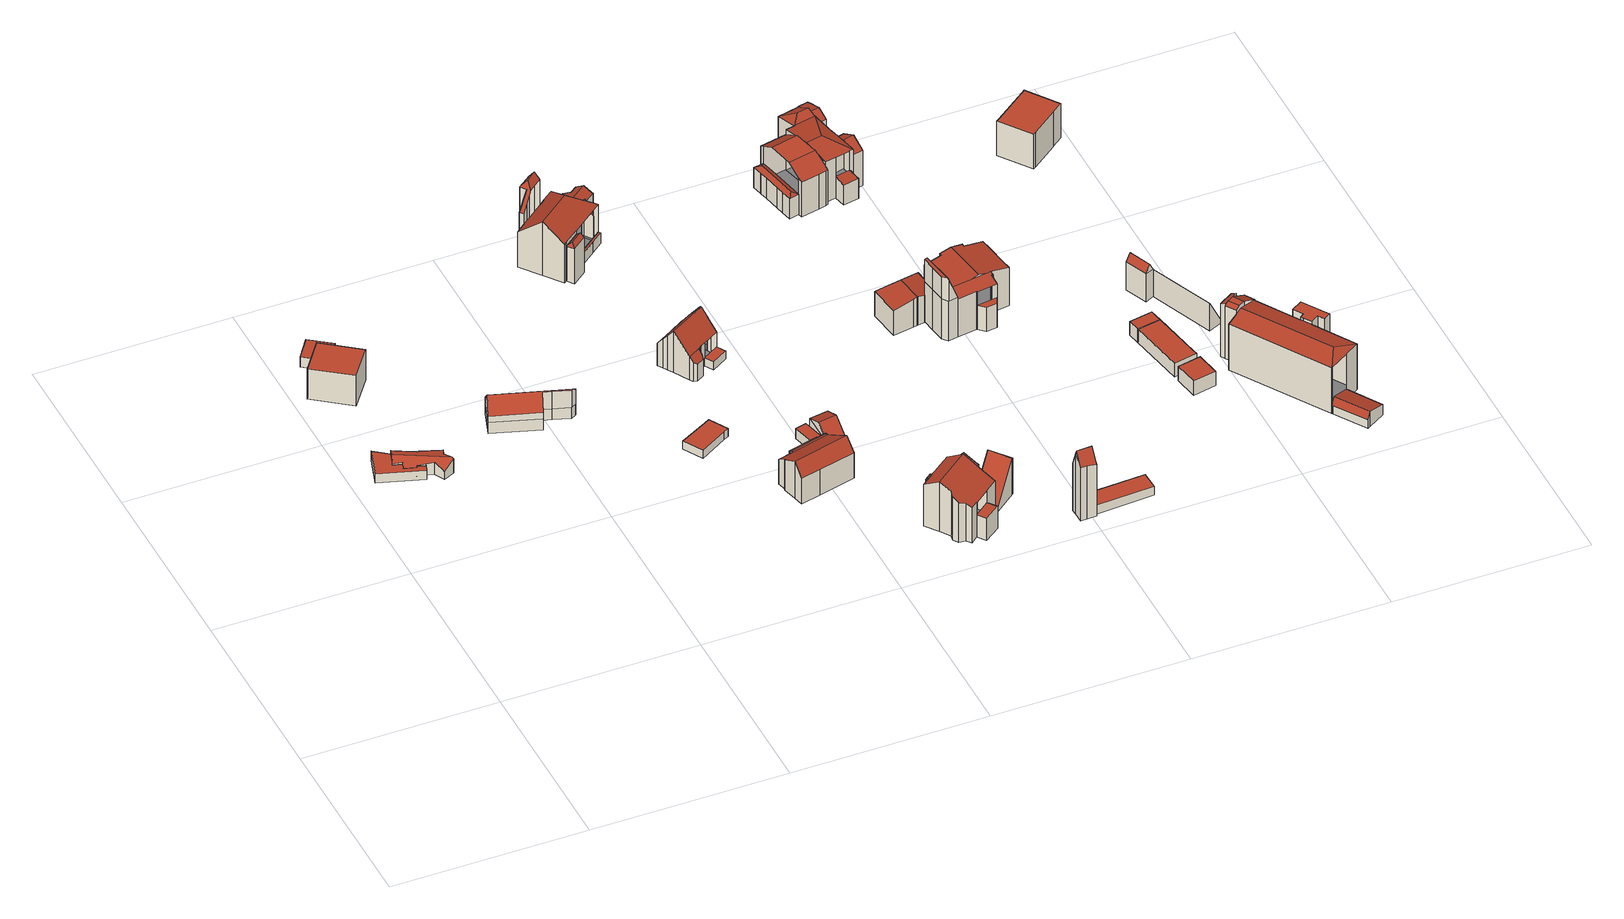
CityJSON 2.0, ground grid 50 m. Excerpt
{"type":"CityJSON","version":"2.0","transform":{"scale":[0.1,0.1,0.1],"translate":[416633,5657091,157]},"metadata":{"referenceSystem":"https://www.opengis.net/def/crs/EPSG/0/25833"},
"CityObjects":{
"building1":{"type":"Building","attributes":{"Dachtyp_tdc":"tdcPolyFlatRoof","Gemeindeschluessel":14612000,"Dachneigung":0,"QualitaetDacherkennung":52,"Geometrietyp2DReferenz":"3000","measuredHeight":2.7,"function":"31001_9998","roofType":"1000"},"geometry":[{"type":"Solid","lod":"2","boundaries":[[[[0,1,2,3]],[[1,4,5,2]],[[4,6,7,5]],[[6,8,9,7]],[[8,10,11,9]],[[10,12,13,11]],[[12,14,15,13]],[[14,16,17,15]],[[16,18,19,17]],[[18,20,21,19]],[[20,22,23,21]],[[22,24,25,23]],[[24,26,27,25]],[[26,28,29,27]],[[28,30,31,29]],[[30,0,3,31]],[[30,28,26,24,22,20,18,16,14,12,10,8,6,4,1,0]],[[3,2,5,7,9,11,13,15,17,19,21,23,25,27,29,31]]]],"semantics":{"surfaces":[{"type":"WallSurface"},{"type":"RoofSurface"},{"type":"GroundSurface"}],"values":[[0,0,0,0,0,0,0,0,0,0,0,0,0,0,0,0,1,2]]}}]},
"building2":{"type":"Building","attributes":{"Dachtyp_tdc":"tdcFreeFormRoof","Gemeindeschluessel":14612000,"Dachneigung":33.92,"QualitaetDacherkennung":7,"Geometrietyp2DReferenz":"3000","measuredHeight":4.31,"function":"31001_9998","roofType":"5000"},"geometry":[{"type":"Solid","lod":"2","boundaries":[[[[32,33,34,35]],[[33,36,37,34]],[[36,38,39,37]],[[38,40,41,39]],[[40,42,43,41]],[[42,44,45,43]],[[44,46,47,45]],[[46,48,49,47]],[[48,50,51,49]],[[50,52,53,51]],[[52,22,54,53]],[[22,55,56,54]],[[55,57,58,56]],[[57,59,60,58]],[[59,61,62,60]],[[61,32,35,62]],[[36,33,32,61,63,64,40,38]],[[22,52,50,48,46,44,42,64,63,59,57,55]],[[61,59,63]],[[42,40,64]],[[35,34,37,39,41,43,45,47,49,51,53,54,56,58,60,62]]]],"semantics":{"surfaces":[{"type":"WallSurface"},{"type":"RoofSurface"},{"type":"GroundSurface"}],"values":[[0,0,0,0,0,0,0,0,0,0,0,0,0,0,0,0,1,1,0,0,2]]}}]},
"building3":{"type":"Building","attributes":{"Dachtyp_tdc":"tdcPolyFlatRoof","Gemeindeschluessel":14612000,"Dachneigung":0,"QualitaetDacherkennung":39,"Geometrietyp2DReferenz":"3000","measuredHeight":9.02,"function":"31001_9998","roofType":"1000"},"geometry":[{"type":"Solid","lod":"2","boundaries":[[[[65,66,67,68]],[[66,69,70,67]],[[69,71,72,70]],[[71,65,68,72]],[[71,69,66,65]],[[68,67,70,72]]]],"semantics":{"surfaces":[{"type":"WallSurface"},{"type":"RoofSurface"},{"type":"GroundSurface"}],"values":[[0,0,0,0,1,2]]}}]},
"building4":{"type":"Building","attributes":{"Dachtyp_tdc":"tdcPolyFlatRoof","Gemeindeschluessel":14612000,"Dachneigung":0,"QualitaetDacherkennung":76,"Geometrietyp2DReferenz":"3000","measuredHeight":2.98,"function":"31001_9998","roofType":"1000"},"geometry":[{"type":"Solid","lod":"2","boundaries":[[[[73,74,75,76]],[[74,77,78,75]],[[77,79,80,78]],[[79,73,76,80]],[[79,77,74,73]],[[76,75,78,80]]]],"semantics":{"surfaces":[{"type":"WallSurface"},{"type":"RoofSurface"},{"type":"GroundSurface"}],"values":[[0,0,0,0,1,2]]}}]},
"building5":{"type":"Building","attributes":{"Dachtyp_tdc":"tdcFreeFormRoof","Gemeindeschluessel":14612000,"Dachneigung":44.85,"QualitaetDacherkennung":37,"Geometrietyp2DReferenz":"3000","measuredHeight":8.49,"function":"31001_9998","roofType":"5000"},"geometry":[{"type":"Solid","lod":"2","boundaries":[[[[81,82,83,84]],[[82,85,86,83]],[[85,87,88,86]],[[87,89,90,88]],[[89,91,92,90]],[[91,93,94,92]],[[93,95,96,94]],[[95,97,98,96]],[[97,99,100,98]],[[99,101,102,100]],[[101,81,84,102]],[[103,104,91,89,105,106,107,108]],[[109,103,108,110,111,112,113]],[[95,109,113,97]],[[97,113,112,99]],[[99,112,111,101]],[[101,111,110,81]],[[81,110,108,107,82]],[[93,104,103,109,95]],[[82,107,106,85]],[[85,106,105,87]],[[87,105,89]],[[91,104,93]],[[84,83,86,88,90,92,94,96,98,100,102]]]],"semantics":{"surfaces":[{"type":"WallSurface"},{"type":"RoofSurface"},{"type":"GroundSurface"}],"values":[[0,0,0,0,0,0,0,0,0,0,0,1,1,0,0,0,0,0,0,0,0,0,0,2]]}}]},
"building6":{"type":"Building","attributes":{"Dachtyp_tdc":"tdcPolyFlatRoof","Gemeindeschluessel":14612000,"Dachneigung":0,"QualitaetDacherkennung":55,"Geometrietyp2DReferenz":"3000","measuredHeight":2.27,"function":"31001_9998","roofType":"1000"},"geometry":[{"type":"Solid","lod":"2","boundaries":[[[[114,115,116,117]],[[115,118,119,116]],[[118,120,121,119]],[[120,122,123,121]],[[122,124,125,123]],[[124,114,117,125]],[[124,122,120,118,115,114]],[[117,116,119,121,123,125]]]],"semantics":{"surfaces":[{"type":"WallSurface"},{"type":"RoofSurface"},{"type":"GroundSurface"}],"values":[[0,0,0,0,0,0,1,2]]}}]},
"building7":{"type":"Building","attributes":{"Dachtyp_tdc":"tdcFreeFormRoof","Gemeindeschluessel":14612000,"Dachneigung":41.84,"QualitaetDacherkennung":17,"Geometrietyp2DReferenz":"3000","measuredHeight":11.17,"function":"31001_9998","roofType":"5000"},"geometry":[{"type":"Solid","lod":"2","boundaries":[[[[126,127,128,129]],[[127,130,131,128]],[[130,132,133,131]],[[132,134,135,133]],[[134,126,129,135]],[[136,137,134,132]],[[136,130,127]],[[130,136,132]],[[137,136,127,126]],[[137,126,134]],[[129,128,131,133,135]]]],"semantics":{"surfaces":[{"type":"WallSurface"},{"type":"RoofSurface"},{"type":"GroundSurface"}],"values":[[0,0,0,0,0,1,0,0,1,1,2]]}}]},
"building8":{"type":"Building","attributes":{"Gemeindeschluessel":14612000,"Geometrietyp2DReferenz":"3000","function":"31001_9998","roofType":"9999"},"children":["building8-1","building8-2","building8-3","building8-4"]},
"building8-1":{"type":"BuildingPart","attributes":{"Dachtyp_tdc":"tdcHipAndGableRoof","Dachneigung":40.67,"QualitaetDacherkennung":40,"Geometrietyp2DReferenz":"3000","measuredHeight":15.93,"roofType":"5000"},"parents":["building8"],"geometry":[{"type":"MultiSurface","lod":"2","boundaries":[[[138,139,140,141]],[[139,142,143,140]],[[142,144,145,143]],[[146,147,148,149]],[[147,150,148]],[[151,152,153,154,155,156]],[[157,158,159,160,161]],[[158,138,141,159]],[[152,151,162,163]],[[162,147,146,164,144,142,139,163]],[[139,138,158,157,152,163]],[[141,140,143,145,165,149,148,166,167,155,154,160,159]]],"semantics":{"surfaces":[{"type":"WallSurface"},{"type":"RoofSurface"},{"type":"GroundSurface"}],"values":[0,0,0,0,0,0,0,0,1,1,1,2]}}]},
"building8-2":{"type":"BuildingPart","attributes":{"Dachtyp_tdc":"tdcPolyFlatRoof","Dachneigung":0,"QualitaetDacherkennung":0,"Geometrietyp2DReferenz":"3000","measuredHeight":3.1,"roofType":"9999"},"parents":["building8"],"geometry":[{"type":"MultiSurface","lod":"2","boundaries":[[[153,161,168,169,170]],[[170,169,171,172]],[[169,168,173,171]],[[168,161,160,173]],[[153,170,172,154]],[[172,171,173,160,154]],[[154,160,161,153]]],"semantics":{"surfaces":[{"type":"RoofSurface"},{"type":"WallSurface"},{"type":"GroundSurface"},{"type":"ClosureSurface","isClosure":"1","QuelleClosure":"LoD1Solid"}],"values":[0,1,1,1,1,2,3]}}]},
"building8-3":{"type":"BuildingPart","attributes":{"Dachtyp_tdc":"tdcFreeFormRoof","Dachneigung":31.45,"QualitaetDacherkennung":25,"Geometrietyp2DReferenz":"3000","measuredHeight":10.64,"roofType":"5000"},"parents":["building8"],"geometry":[{"type":"MultiSurface","lod":"2","boundaries":[[[174,175,176,177]],[[175,178,179,176]],[[178,180,181,179]],[[180,182,183,181]],[[182,156,155,183]],[[184,185,186,187]],[[185,188,189,186]],[[188,190,191,189]],[[190,192,193,191]],[[192,194,195,193]],[[194,196,197,195]],[[196,198,199,197]],[[198,200,201,199]],[[200,174,177,201]],[[196,194,192,190,188,185,184,202,150,202,203]],[[203,156,182,180,178,175,174,200,198,196]],[[177,176,179,181,183,155,167,166,148,166,187,186,189,191,193,195,197,199,201]]],"semantics":{"surfaces":[{"type":"WallSurface"},{"type":"RoofSurface"},{"type":"GroundSurface"}],"values":[0,0,0,0,0,0,0,0,0,0,0,0,0,0,1,1,2]}}]},
"building8-4":{"type":"BuildingPart","attributes":{"Dachtyp_tdc":"tdcFreeFormRoof","Dachneigung":51.5,"QualitaetDacherkennung":8,"Geometrietyp2DReferenz":"3000","measuredHeight":19.73,"roofType":"5000"},"parents":["building8"],"geometry":[{"type":"MultiSurface","lod":"2","boundaries":[[[204,205,206,145,144]],[[205,207,208,206]],[[209,210,211,212]],[[211,213,214,212]],[[214,207,205,204,209,212]],[[208,215,216,217,149,165,145,206]],[[207,214,215,208]],[[214,213,216,215]],[[213,211,217,216]],[[211,210,146,149,217]]],"semantics":{"surfaces":[{"type":"WallSurface"},{"type":"RoofSurface"},{"type":"GroundSurface"}],"values":[0,0,1,1,1,2,0,0,0,0]}}]},
"building9":{"type":"Building","attributes":{"Gemeindeschluessel":14612000,"Geometrietyp2DReferenz":"3000","function":"31001_9998","roofType":"9999"},"children":["building9-1","building9-2"]},
"building9-1":{"type":"BuildingPart","attributes":{"Dachtyp_tdc":"tdcFreeFormRoof","Dachneigung":18.08,"QualitaetDacherkennung":13,"Geometrietyp2DReferenz":"3000","measuredHeight":7.36,"roofType":"5000"},"parents":["building9"],"geometry":[{"type":"MultiSurface","lod":"2","boundaries":[[[218,219,220,221]],[[219,222,223,220]],[[224,225,226,227]],[[225,228,229,226]],[[228,230,231,229]],[[230,218,221,231]],[[225,224,232]],[[224,222,233,232]],[[222,219,233]],[[219,218,230,228,225,232,233]],[[221,220,223,227,226,229,231]]],"semantics":{"surfaces":[{"type":"WallSurface"},{"type":"RoofSurface"},{"type":"GroundSurface"}],"values":[0,0,0,0,0,0,1,1,1,1,2]}}]},
"building9-2":{"type":"BuildingPart","attributes":{"Dachtyp_tdc":"tdcGableRoof","Dachneigung":29.77,"QualitaetDacherkennung":43,"Geometrietyp2DReferenz":"3000","measuredHeight":10.97,"roofType":"3100"},"parents":["building9"],"geometry":[{"type":"MultiSurface","lod":"2","boundaries":[[[234,224,227,235]],[[236,237,223,222]],[[236,238,239,237]],[[238,240,241,239]],[[240,242,243,241]],[[242,244,245,243]],[[244,246,247,245]],[[246,248,249,247]],[[248,250,251,249]],[[250,234,235,251]],[[246,244,242,240,238]],[[238,236,222,224,234,250,248,246]],[[235,227,223,237,239,241,243,245,247,249,251]]],"semantics":{"surfaces":[{"type":"WallSurface"},{"type":"RoofSurface"},{"type":"GroundSurface"}],"values":[0,0,0,0,0,0,0,0,0,0,1,1,2]}}]},
"building10":{"type":"Building","attributes":{"Gemeindeschluessel":14612000,"Geometrietyp2DReferenz":"3000","function":"31001_9998","roofType":"9999"},"children":["building10-1","building10-2","building10-3","building10-4"]},
"building10-1":{"type":"BuildingPart","attributes":{"Dachtyp_tdc":"tdcGableRoof","Dachneigung":52.53,"QualitaetDacherkennung":58,"Geometrietyp2DReferenz":"3000","measuredHeight":10.48,"roofType":"3100"},"parents":["building10"],"geometry":[{"type":"MultiSurface","lod":"2","boundaries":[[[252,253,254,255]],[[253,256,257,254]],[[256,258,259,257]],[[258,260,261,259]],[[256,253,252,262,263]],[[263,264,265,260,258,256]],[[266,255,254,257,259,261,267]]],"semantics":{"surfaces":[{"type":"WallSurface"},{"type":"RoofSurface"},{"type":"GroundSurface"}],"values":[0,0,0,0,1,1,2]}}]},
"building10-2":{"type":"BuildingPart","attributes":{"Dachtyp_tdc":"tdcPolyFlatRoof","Dachneigung":48.42,"QualitaetDacherkennung":47,"Geometrietyp2DReferenz":"3000","measuredHeight":6.77,"roofType":"2100"},"parents":["building10"],"geometry":[{"type":"MultiSurface","lod":"2","boundaries":[[[268,269,270,271]],[[272,273,274,275]],[[273,276,277,274]],[[276,278,279,277]],[[278,268,271,279]],[[278,276,273,272,280,269,268]],[[271,270,275,281,275,274,277,279]]],"semantics":{"surfaces":[{"type":"WallSurface"},{"type":"RoofSurface"},{"type":"GroundSurface"}],"values":[0,0,0,0,0,1,2]}}]},
"building10-3":{"type":"BuildingPart","attributes":{"Dachtyp_tdc":"tdcPolyFlatRoof","Dachneigung":0,"QualitaetDacherkennung":47,"Geometrietyp2DReferenz":"3000","measuredHeight":2.46,"roofType":"1000"},"parents":["building10"],"geometry":[{"type":"MultiSurface","lod":"2","boundaries":[[[282,283,284,285]],[[283,286,287,284]],[[286,288,289,287]],[[288,286,283,282]],[[284,287,289,285]]],"semantics":{"surfaces":[{"type":"WallSurface"},{"type":"RoofSurface"},{"type":"GroundSurface"}],"values":[0,0,0,1,2]}}]},
"building10-4":{"type":"BuildingPart","attributes":{"Dachtyp_tdc":"tdcGableRoof","Dachneigung":50.92,"QualitaetDacherkennung":59,"Geometrietyp2DReferenz":"3000","measuredHeight":12.21,"roofType":"3100"},"parents":["building10"],"geometry":[{"type":"MultiSurface","lod":"2","boundaries":[[[290,291,292,289,288]],[[291,293,281,292]],[[293,280,281]],[[294,295,296,270,269]],[[295,297,298,296]],[[297,299,300,298]],[[299,301,302,300]],[[301,303,304,302]],[[303,305,306,304]],[[305,307,252,255,306]],[[308,309,310,261,260]],[[309,311,282,285,310]],[[312,264,263,262,307,305,303,301,299,297,295]],[[295,294,293,291,290,311,309,308,312]],[[285,289,292,281,275,270,296,298,300,302,304,306,255,266,267,261,310]]],"semantics":{"surfaces":[{"type":"WallSurface"},{"type":"RoofSurface"},{"type":"GroundSurface"}],"values":[0,0,0,0,0,0,0,0,0,0,0,0,1,1,2]}}]},
"building11":{"type":"Building","attributes":{"Dachtyp_tdc":"tdcPolyFlatRoof","Gemeindeschluessel":14612000,"Dachneigung":0,"QualitaetDacherkennung":0,"Geometrietyp2DReferenz":"3000","BezugspunktDach":"2000","measuredHeight":3,"function":"31001_9998"},"geometry":[{"type":"MultiSurface","lod":"2","boundaries":[[[313,314,315,316,317,318]],[[318,317,319,320]],[[317,316,321,319]],[[316,315,322,321]],[[315,314,323,322]],[[314,313,324,323]],[[313,318,320,324]],[[320,319,321,322,323,324]]],"semantics":{"surfaces":[{"type":"RoofSurface"},{"type":"WallSurface"},{"type":"GroundSurface"}],"values":[0,1,1,1,1,1,1,2]}}]},
"building12":{"type":"Building","attributes":{"Dachtyp_tdc":"tdcGableRoof","Gemeindeschluessel":14612000,"Dachneigung":44.17,"QualitaetDacherkennung":12,"Geometrietyp2DReferenz":"3000","measuredHeight":5.37,"function":"31001_9998","roofType":"3100"},"geometry":[{"type":"Solid","lod":"2","boundaries":[[[[325,326,327,328]],[[326,329,330,327]],[[329,331,332,330]],[[331,325,328,332]],[[329,326,333]],[[325,331,334]],[[326,325,334,333]],[[331,329,333,334]],[[328,327,330,332]]]],"semantics":{"surfaces":[{"type":"WallSurface"},{"type":"RoofSurface"},{"type":"GroundSurface"}],"values":[[0,0,0,0,0,0,1,1,2]]}}]},
"building13":{"type":"Building","attributes":{"Gemeindeschluessel":14612000,"Geometrietyp2DReferenz":"3000","function":"31001_9998","roofType":"9999"},"children":["building13-1","building13-2","building13-3","building13-4"]},
"building13-1":{"type":"BuildingPart","attributes":{"Dachtyp_tdc":"tdcGableRoof","Dachneigung":49.75,"QualitaetDacherkennung":29,"Geometrietyp2DReferenz":"3000","measuredHeight":14.65,"roofType":"3100"},"parents":["building13"],"geometry":[{"type":"MultiSurface","lod":"2","boundaries":[[[335,336,337,338]],[[336,339,340,337]],[[339,341,342,340]],[[341,343,344,342]],[[343,345,346,344]],[[339,336,335,347,348]],[[348,349,350,345,343,341,339]],[[346,351,352,338,337,340,342,344]]],"semantics":{"surfaces":[{"type":"WallSurface"},{"type":"RoofSurface"},{"type":"GroundSurface"}],"values":[0,0,0,0,0,1,1,2]}}]},
"building13-2":{"type":"BuildingPart","attributes":{"Dachtyp_tdc":"tdcFreeFormRoof","Dachneigung":39.12,"QualitaetDacherkennung":12,"Geometrietyp2DReferenz":"3000","measuredHeight":10.32,"roofType":"5000"},"parents":["building13"],"geometry":[{"type":"MultiSurface","lod":"2","boundaries":[[[353,354,355,356]],[[354,357,358,355]],[[357,359,360,358]],[[359,361,338,360]],[[362,363,364,365]],[[363,353,356,364]],[[366,361,359,357,367]],[[357,354,368,367]],[[354,353,369,368]],[[353,363,370,369]],[[363,362,370]],[[362,366,367,368,369,370]],[[356,355,358,360,338,371,365,364]]],"semantics":{"surfaces":[{"type":"WallSurface"},{"type":"RoofSurface"},{"type":"GroundSurface"}],"values":[0,0,0,0,0,0,1,1,1,1,1,1,2]}}]},
"building13-3":{"type":"BuildingPart","attributes":{"Dachtyp_tdc":"tdcPolyFlatRoof","Dachneigung":0,"QualitaetDacherkennung":44,"Geometrietyp2DReferenz":"3000","measuredHeight":6.54,"roofType":"1000"},"parents":["building13"],"geometry":[{"type":"MultiSurface","lod":"2","boundaries":[[[372,373,374,375]],[[373,376,377,374]],[[376,378,379,377]],[[378,376,373,372]],[[375,374,377,379]]],"semantics":{"surfaces":[{"type":"WallSurface"},{"type":"RoofSurface"},{"type":"GroundSurface"}],"values":[0,0,0,1,2]}}]},
"building13-4":{"type":"BuildingPart","attributes":{"Dachtyp_tdc":"tdcGableRoof","Dachneigung":28.88,"QualitaetDacherkennung":39,"Geometrietyp2DReferenz":"3000","measuredHeight":14.8,"roofType":"3100"},"parents":["building13"],"geometry":[{"type":"MultiSurface","lod":"2","boundaries":[[[380,372,375]],[[381,382,379,378]],[[382,383,384,379]],[[383,385,386,384]],[[385,387,388,386]],[[387,389,390,388]],[[389,391,392,390]],[[391,393,394,392]],[[393,395,396,394]],[[395,397,365,396]],[[397,362,365]],[[398,399,400,346,345]],[[399,380,375,400]],[[401,349,402,347,403,397,395,393]],[[393,391,389,387,385,383,382,381,380,399,398,401]],[[375,379,384,386,388,390,392,394,396,365,371,338,352,351,346,400]]],"semantics":{"surfaces":[{"type":"WallSurface"},{"type":"RoofSurface"},{"type":"GroundSurface"}],"values":[0,0,0,0,0,0,0,0,0,0,0,0,0,1,1,2]}}]},
"building14":{"type":"Building","attributes":{"Dachtyp_tdc":"tdcGableRoof","Gemeindeschluessel":14612000,"Dachneigung":55.56,"QualitaetDacherkennung":4,"Geometrietyp2DReferenz":"3000","measuredHeight":10.81,"function":"31001_9998","roofType":"3100"},"geometry":[{"type":"Solid","lod":"2","boundaries":[[[[404,405,406,407]],[[405,408,409,406]],[[408,410,411,409]],[[410,412,413,411]],[[412,414,415,413]],[[414,416,417,415]],[[416,418,419,417]],[[418,420,421,419]],[[420,404,407,421]],[[416,414,412,410]],[[410,408,405,404,420,418,416]],[[407,406,409,411,413,415,417,419,421]]]],"semantics":{"surfaces":[{"type":"WallSurface"},{"type":"RoofSurface"},{"type":"GroundSurface"}],"values":[[0,0,0,0,0,0,0,0,0,1,1,2]]}}]},
"building15":{"type":"Building","attributes":{"Dachtyp_tdc":"tdcFreeFormRoof","Gemeindeschluessel":14612000,"Dachneigung":69.42,"QualitaetDacherkennung":17,"Geometrietyp2DReferenz":"3000","measuredHeight":19.22,"function":"31001_9998","roofType":"5000"},"geometry":[{"type":"Solid","lod":"2","boundaries":[[[[422,423,424,425]],[[423,426,427,424]],[[426,428,429,427]],[[428,430,431,429]],[[430,432,433,431]],[[432,434,435,433]],[[434,422,425,435]],[[436,437,428,426,423]],[[432,430,437,436,422,434]],[[423,422,436]],[[430,428,437]],[[425,424,427,429,431,433,435]]]],"semantics":{"surfaces":[{"type":"WallSurface"},{"type":"RoofSurface"},{"type":"GroundSurface"}],"values":[[0,0,0,0,0,0,0,1,1,0,0,2]]}}]},
"building16":{"type":"Building","attributes":{"Dachtyp_tdc":"tdcPolyFlatRoof","Gemeindeschluessel":14612000,"Dachneigung":0,"QualitaetDacherkennung":60,"Geometrietyp2DReferenz":"3000","measuredHeight":2.68,"function":"31001_9998","roofType":"1000"},"geometry":[{"type":"Solid","lod":"2","boundaries":[[[[438,439,440,441]],[[439,442,443,440]],[[442,444,445,443]],[[444,446,447,445]],[[446,438,441,447]],[[446,444,442,439,438]],[[441,440,443,445,447]]]],"semantics":{"surfaces":[{"type":"WallSurface"},{"type":"RoofSurface"},{"type":"GroundSurface"}],"values":[[0,0,0,0,0,1,2]]}}]},
"building17":{"type":"Building","attributes":{"Dachtyp_tdc":"tdcHipAndGableRoof","Gemeindeschluessel":14612000,"Dachneigung":10.66,"QualitaetDacherkennung":34,"Geometrietyp2DReferenz":"3000","measuredHeight":8.39,"function":"31001_9998","roofType":"5000"},"geometry":[{"type":"Solid","lod":"2","boundaries":[[[[448,449,450,451]],[[449,452,453,450]],[[452,454,455,453]],[[454,456,457,455]],[[456,458,459,457]],[[458,460,461,459]],[[460,462,463,461]],[[462,464,465,463]],[[464,466,467,465]],[[466,468,469,467]],[[468,470,471,469]],[[470,448,451,471]],[[466,464,462,460,472]],[[460,458,456,454,472]],[[454,452,449,448,470,468,466,472]],[[451,450,453,455,457,459,461,463,465,467,469,471]]]],"semantics":{"surfaces":[{"type":"WallSurface"},{"type":"RoofSurface"},{"type":"GroundSurface"}],"values":[[0,0,0,0,0,0,0,0,0,0,0,0,1,1,1,2]]}}]},
"building18":{"type":"Building","attributes":{"Gemeindeschluessel":14612000,"Geometrietyp2DReferenz":"3000","function":"31001_9998","roofType":"9999"},"children":["building18-1","building18-2","building18-3","building18-4"]},
"building18-1":{"type":"BuildingPart","attributes":{"Dachtyp_tdc":"tdcFreeFormRoof","Dachneigung":68.02,"QualitaetDacherkennung":3,"Geometrietyp2DReferenz":"3000","measuredHeight":18.56,"roofType":"5000"},"parents":["building18"],"geometry":[{"type":"MultiSurface","lod":"2","boundaries":[[[473,474,475,476,477]],[[474,478,479,475]],[[478,480,481,479]],[[480,482,483,481]],[[482,484,485,486,483]],[[484,487,488,489,473,490,491]],[[487,492,493,494,488]],[[474,489,488,494,478]],[[478,494,493,480]],[[480,493,492,482]],[[482,492,487,484]],[[473,489,474]],[[486,495,476,475,479,481,483]]],"semantics":{"surfaces":[{"type":"WallSurface"},{"type":"RoofSurface"},{"type":"GroundSurface"}],"values":[0,0,0,0,0,1,1,0,0,0,0,0,2]}}]},
"building18-2":{"type":"BuildingPart","attributes":{"Dachtyp_tdc":"tdcGableRoof","Dachneigung":10.55,"QualitaetDacherkennung":36,"Geometrietyp2DReferenz":"3000","measuredHeight":12.77,"roofType":"3100"},"parents":["building18"],"geometry":[{"type":"MultiSurface","lod":"2","boundaries":[[[496,497,498,499]],[[497,500,501,498]],[[500,502,503,501]],[[502,504,505,503]],[[504,506,507,505]],[[506,508,509,507]],[[508,510,511,509]],[[510,512,513,511]],[[512,514,515,513]],[[514,516,517,515]],[[516,518,519,517]],[[518,520,521,519]],[[520,522,523,521]],[[522,524,525,523]],[[485,496,499,486]],[[526,527,524,522,520,518,516,514,512,510,508,506,504]],[[504,502,500,497,496,485,528,529,526]],[[499,498,501,503,505,507,509,511,513,515,517,519,521,523,525,530,495,486]]],"semantics":{"surfaces":[{"type":"WallSurface"},{"type":"RoofSurface"},{"type":"GroundSurface"}],"values":[0,0,0,0,0,0,0,0,0,0,0,0,0,0,0,1,1,2]}}]},
"building18-3":{"type":"BuildingPart","attributes":{"Dachtyp_tdc":"tdcPolyFlatRoof","Dachneigung":19.5,"QualitaetDacherkennung":19,"Geometrietyp2DReferenz":"3000","measuredHeight":12.34,"roofType":"2100"},"parents":["building18"],"geometry":[{"type":"MultiSurface","lod":"2","boundaries":[[[531,532,533,534,535]],[[532,477,476,533]],[[536,537,538,525,524]],[[537,539,540,538]],[[539,541,542,543,540]],[[541,539,537,536,527,544,529,545,490,477,532,531]],[[534,533,476,495,530,525,538,540,543]]],"semantics":{"surfaces":[{"type":"WallSurface"},{"type":"RoofSurface"},{"type":"GroundSurface"}],"values":[0,0,0,0,0,1,2]}}]},
"building18-4":{"type":"BuildingPart","attributes":{"Dachtyp_tdc":"tdcPolyFlatRoof","Dachneigung":0,"QualitaetDacherkennung":42,"Geometrietyp2DReferenz":"3000","measuredHeight":7.13,"roofType":"1000"},"parents":["building18"],"geometry":[{"type":"MultiSurface","lod":"2","boundaries":[[[542,546,547,543]],[[546,548,549,547]],[[548,535,534,549]],[[535,548,546,542]],[[543,547,549,534]]],"semantics":{"surfaces":[{"type":"WallSurface"},{"type":"RoofSurface"},{"type":"GroundSurface"}],"values":[0,0,0,1,2]}}]},
"building19":{"type":"Building","attributes":{"Gemeindeschluessel":14612000,"Geometrietyp2DReferenz":"3000","function":"31001_9998","roofType":"9999"},"children":["building19-1","building19-2","building19-3","building19-4","building19-5","building19-6","building19-7"]},
"building19-1":{"type":"BuildingPart","attributes":{"Dachtyp_tdc":"tdcFreeFormRoof","Dachneigung":28.14,"QualitaetDacherkennung":21,"Geometrietyp2DReferenz":"3000","measuredHeight":6.62,"roofType":"5000"},"parents":["building19"],"geometry":[{"type":"MultiSurface","lod":"2","boundaries":[[[550,551,552,553]],[[551,554,555,552]],[[554,556,557,555]],[[556,558,559,557]],[[558,560,561,559]],[[560,562,563,561]],[[562,564,565,563]],[[564,566,567,565]],[[566,568,569,567]],[[566,564,562,560,558,556,554,551,570,571]],[[551,550,570]],[[550,572,573,568,571,570]],[[568,566,571]],[[553,552,555,557,559,561,563,565,567,569,574,575]]],"semantics":{"surfaces":[{"type":"WallSurface"},{"type":"RoofSurface"},{"type":"GroundSurface"}],"values":[0,0,0,0,0,0,0,0,0,1,1,1,1,2]}}]},
"building19-2":{"type":"BuildingPart","attributes":{"Dachtyp_tdc":"tdcHipAndGableRoof","Dachneigung":30.55,"QualitaetDacherkennung":55,"Geometrietyp2DReferenz":"3000","measuredHeight":12.59,"roofType":"5000"},"parents":["building19"],"geometry":[{"type":"MultiSurface","lod":"2","boundaries":[[[576,577,578,579]],[[577,580,581,578]],[[577,576,582]],[[576,583,584,582]],[[580,577,582,584,585]],[[586,579,578,581,587]]],"semantics":{"surfaces":[{"type":"WallSurface"},{"type":"RoofSurface"},{"type":"GroundSurface"}],"values":[0,0,1,1,1,2]}}]},
"building19-3":{"type":"BuildingPart","attributes":{"Dachtyp_tdc":"tdcHipAndGableRoof","Dachneigung":9.99,"QualitaetDacherkennung":46,"Geometrietyp2DReferenz":"3000","measuredHeight":13.28,"roofType":"5000"},"parents":["building19"],"geometry":[{"type":"MultiSurface","lod":"2","boundaries":[[[588,589,590]],[[588,591,592,589]],[[593,594,576,579,595,596]],[[597,598,599,600,601]],[[598,602,603,599]],[[602,604,605,606,603]],[[607,608,609,610,611]],[[608,612,613,614,609]],[[607,615,616,604,602,598,597,617,618]],[[617,594,593,619,620,621,622,618]],[[622,623,624,625,591,588,612,608,607,618]],[[589,592,626,627,628,595,579,586,600,599,603,606,610,609,614]]],"semantics":{"surfaces":[{"type":"WallSurface"},{"type":"RoofSurface"},{"type":"GroundSurface"}],"values":[0,0,0,0,0,0,0,0,1,1,1,2]}}]},
"building19-4":{"type":"BuildingPart","attributes":{"Dachtyp_tdc":"tdcGableRoof","Dachneigung":16.95,"QualitaetDacherkennung":40,"Geometrietyp2DReferenz":"3000","measuredHeight":12.03,"roofType":"3100"},"parents":["building19"],"geometry":[{"type":"MultiSurface","lod":"2","boundaries":[[[629,630,631,581,580]],[[630,632,633,631]],[[632,634,635,633]],[[634,636,637,635]],[[636,638,639,637]],[[638,640,641,639]],[[640,601,600,641]],[[636,634,632,630,629,585,642]],[[642,643,644,601,640,638,636]],[[600,586,587,581,631,633,635,637,639,641]]],"semantics":{"surfaces":[{"type":"WallSurface"},{"type":"RoofSurface"},{"type":"GroundSurface"}],"values":[0,0,0,0,0,0,0,1,1,2]}}]},
"building19-5":{"type":"BuildingPart","attributes":{"Dachtyp_tdc":"tdcPolyFlatRoof","Dachneigung":6.09,"QualitaetDacherkennung":47,"Geometrietyp2DReferenz":"3000","measuredHeight":6.29,"roofType":"2100"},"parents":["building19"],"geometry":[{"type":"MultiSurface","lod":"2","boundaries":[[[613,645,646,614]],[[645,647,648,646]],[[647,649,650,648]],[[649,590,589,650]],[[649,647,645,613,590]],[[589,614,646,648,650]]],"semantics":{"surfaces":[{"type":"WallSurface"},{"type":"RoofSurface"},{"type":"GroundSurface"}],"values":[0,0,0,0,1,2]}}]},
"building19-6":{"type":"BuildingPart","attributes":{"Dachtyp_tdc":"tdcGableRoof","Dachneigung":28.09,"QualitaetDacherkennung":51,"Geometrietyp2DReferenz":"3000","measuredHeight":12.42,"roofType":"3100"},"parents":["building19"],"geometry":[{"type":"MultiSurface","lod":"2","boundaries":[[[605,651,652,606]],[[651,653,654,652]],[[653,611,610,654]],[[653,651,655]],[[651,605,616,656,655]],[[611,653,655,656,615]],[[606,652,654,610]]],"semantics":{"surfaces":[{"type":"WallSurface"},{"type":"RoofSurface"},{"type":"GroundSurface"}],"values":[0,0,0,0,1,1,2]}}]},
"building19-7":{"type":"BuildingPart","attributes":{"Dachtyp_tdc":"tdcCutGableRoof","Dachneigung":0.069,"QualitaetDacherkennung":48,"Geometrietyp2DReferenz":"3000","measuredHeight":12.92,"roofType":"9999"},"parents":["building19"],"geometry":[{"type":"MultiSurface","lod":"2","boundaries":[[[657,569,568]],[[657,658,659,569]],[[658,660,661,659]],[[660,596,595,661]],[[662,663,664,592]],[[663,665,666,664]],[[665,667,668,666]],[[667,669,670,668]],[[669,671,553,670]],[[671,550,553]],[[672,619,596,660,658,657,673]],[[674,671,669,667,665,663,662,625,675]],[[673,674,675,623,676,621,672]],[[569,659,661,595,628,627,626,592,664,666,668,670,553,575,574]]],"semantics":{"surfaces":[{"type":"WallSurface"},{"type":"RoofSurface"},{"type":"GroundSurface"}],"values":[0,0,0,0,0,0,0,0,0,0,1,1,1,2]}}]},
"building20":{"type":"Building","attributes":{"Dachtyp_tdc":"tdcPolyFlatRoof","Gemeindeschluessel":14612000,"Dachneigung":0,"QualitaetDacherkennung":80,"Geometrietyp2DReferenz":"3000","measuredHeight":4.17,"function":"31001_9998","roofType":"1000"},"geometry":[{"type":"Solid","lod":"2","boundaries":[[[[677,678,679,680]],[[678,681,682,679]],[[681,683,684,682]],[[683,677,680,684]],[[683,681,678,677]],[[680,679,682,684]]]],"semantics":{"surfaces":[{"type":"WallSurface"},{"type":"RoofSurface"},{"type":"GroundSurface"}],"values":[[0,0,0,0,1,2]]}}]},
"building21":{"type":"Building","attributes":{"Dachtyp_tdc":"tdcPolyFlatRoof","Gemeindeschluessel":14612000,"Dachneigung":0,"QualitaetDacherkennung":79,"Geometrietyp2DReferenz":"3000","measuredHeight":4.01,"function":"31001_2463","roofType":"1000"},"geometry":[{"type":"Solid","lod":"2","boundaries":[[[[685,686,687,688]],[[686,689,690,687]],[[689,691,692,690]],[[691,693,694,692]],[[693,685,688,694]],[[693,691,689,686,685]],[[688,687,690,692,694]]]],"semantics":{"surfaces":[{"type":"WallSurface"},{"type":"RoofSurface"},{"type":"GroundSurface"}],"values":[[0,0,0,0,0,1,2]]}}]},
"building22":{"type":"Building","attributes":{"Dachtyp_tdc":"tdcPolyFlatRoof","Gemeindeschluessel":14612000,"Dachneigung":0,"QualitaetDacherkennung":62,"Geometrietyp2DReferenz":"3000","measuredHeight":4.09,"function":"31001_2463","roofType":"1000"},"geometry":[{"type":"Solid","lod":"2","boundaries":[[[[686,685,688,687]],[[685,695,696,688]],[[695,697,698,696]],[[697,686,687,698]],[[697,695,685,686]],[[687,688,696,698]]]],"semantics":{"surfaces":[{"type":"WallSurface"},{"type":"RoofSurface"},{"type":"GroundSurface"}],"values":[[0,0,0,0,1,2]]}}]},
"building23":{"type":"Building","attributes":{"Dachtyp_tdc":"tdcFreeFormRoof","Gemeindeschluessel":14612000,"Dachneigung":62.89,"QualitaetDacherkennung":5,"Geometrietyp2DReferenz":"3000","measuredHeight":10.26,"function":"31001_9998","roofType":"5000"},"geometry":[{"type":"Solid","lod":"2","boundaries":[[[[699,700,701,702]],[[700,703,704,701]],[[703,705,706,704]],[[705,707,708,706]],[[707,709,710,708]],[[709,699,702,710]],[[699,709,707,711,712,700]],[[703,712,711,705]],[[703,700,712]],[[707,705,711]],[[702,701,704,706,708,710]]]],"semantics":{"surfaces":[{"type":"WallSurface"},{"type":"RoofSurface"},{"type":"GroundSurface"}],"values":[[0,0,0,0,0,0,1,1,0,0,2]]}}]},
"building24":{"type":"Building","attributes":{"Gemeindeschluessel":14612000,"Geometrietyp2DReferenz":"3000","function":"31001_9998","roofType":"9999"},"children":["building24-1","building24-2","building24-3","building24-4","building24-5"]},
"building24-1":{"type":"BuildingPart","attributes":{"Dachtyp_tdc":"tdcGableRoof","Dachneigung":15.3,"QualitaetDacherkennung":22,"Geometrietyp2DReferenz":"3000","measuredHeight":4.51,"roofType":"3100"},"parents":["building24"],"geometry":[{"type":"MultiSurface","lod":"2","boundaries":[[[713,714,715,716]],[[714,717,718,715]],[[717,719,720,718]],[[719,721,722,720]],[[721,723,724,722]],[[717,714,713,725]],[[725,726,723,721,719,717]],[[724,727,728,716,715,718,720,722]]],"semantics":{"surfaces":[{"type":"WallSurface"},{"type":"RoofSurface"},{"type":"GroundSurface"}],"values":[0,0,0,0,0,1,1,2]}}]},
"building24-2":{"type":"BuildingPart","attributes":{"Dachtyp_tdc":"tdcCutGableRoof","Dachneigung":31.43,"QualitaetDacherkennung":37,"Geometrietyp2DReferenz":"3000","measuredHeight":16.28,"roofType":"9999"},"parents":["building24"],"geometry":[{"type":"MultiSurface","lod":"2","boundaries":[[[729,730,731,732]],[[730,733,734,731]],[[733,735,736,737,734]],[[738,739,740,741,742]],[[733,730,729,743,744,745,735]],[[738,746,747,739]],[[748,747,746,745,744]],[[749,750,751,732,731,734,737,752,753,754,741,740]]],"semantics":{"surfaces":[{"type":"WallSurface"},{"type":"RoofSurface"},{"type":"GroundSurface"}],"values":[0,0,0,0,1,1,1,2]}}]},
"building24-3":{"type":"BuildingPart","attributes":{"Dachtyp_tdc":"tdcHipAndGableRoof","Dachneigung":14.99,"QualitaetDacherkennung":82,"Geometrietyp2DReferenz":"3000","measuredHeight":14.98,"roofType":"5000"},"parents":["building24"],"geometry":[{"type":"MultiSurface","lod":"2","boundaries":[[[736,755,756,737]],[[757,758,759,760]],[[758,761,713,716,759]],[[762,763,724,727,726]],[[763,764,765,724]],[[764,742,741,765]],[[762,761,758,766]],[[758,757,755,736,767,768,766]],[[768,769,742,764,763,762,766]],[[741,754,753,752,737,756,760,759,716,728,727,724,765]]],"semantics":{"surfaces":[{"type":"WallSurface"},{"type":"RoofSurface"},{"type":"GroundSurface"}],"values":[0,0,0,0,0,0,1,1,1,2]}}]},
"building24-4":{"type":"BuildingPart","attributes":{"Dachtyp_tdc":"tdcPolyFlatRoof","Dachneigung":21.62,"QualitaetDacherkennung":27,"Geometrietyp2DReferenz":"3000","measuredHeight":16.22,"roofType":"2100"},"parents":["building24"],"geometry":[{"type":"MultiSurface","lod":"2","boundaries":[[[770,771,729,732,772]],[[773,774,775,740,739]],[[774,770,772,775]],[[774,773,747,748,744,743,771,770]],[[772,732,751,750,749,740,775]]],"semantics":{"surfaces":[{"type":"WallSurface"},{"type":"RoofSurface"},{"type":"GroundSurface"}],"values":[0,0,0,1,2]}}]},
"building24-5":{"type":"BuildingPart","attributes":{"Dachtyp_tdc":"tdcPolyFlatRoof","Dachneigung":0,"QualitaetDacherkennung":45,"Geometrietyp2DReferenz":"3000","measuredHeight":14.55,"roofType":"1000"},"parents":["building24"],"geometry":[{"type":"MultiSurface","lod":"2","boundaries":[[[776,777,778,779,780,781,782,783]],[[784,785,786,760,756,787,788,789]],[[783,782,785,784]],[[782,781,786,785]],[[781,780,757,760,786]],[[779,778,787,756,755]],[[778,777,788,787]],[[777,776,789,788]],[[776,783,784,789]]],"semantics":{"surfaces":[{"type":"RoofSurface"},{"type":"GroundSurface"},{"type":"WallSurface"}],"values":[0,1,2,2,2,2,2,2,2]}}]},
"building25":{"type":"Building","attributes":{"Dachtyp_tdc":"tdcPolyFlatRoof","Gemeindeschluessel":14612000,"Dachneigung":0,"QualitaetDacherkennung":47,"Geometrietyp2DReferenz":"3000","measuredHeight":10.26,"function":"31001_9998","roofType":"1000"},"geometry":[{"type":"Solid","lod":"2","boundaries":[[[[790,791,792,793]],[[791,794,795,792]],[[794,796,797,795]],[[796,798,799,797]],[[798,800,801,799]],[[800,802,803,801]],[[802,804,805,803]],[[804,806,807,805]],[[806,808,809,807]],[[808,790,793,809]],[[808,806,804,802,800,798,796,794,791,790]],[[793,792,795,797,799,801,803,805,807,809]]]],"semantics":{"surfaces":[{"type":"WallSurface"},{"type":"RoofSurface"},{"type":"GroundSurface"}],"values":[[0,0,0,0,0,0,0,0,0,0,1,2]]}}]}
},
"vertices":[
[38,788,65],[63,866,65],[63,866,38],[38,788,38],[87,848,65],[87,848,38],[100,839,65],[100,839,38],[157,810,65],[157,810,38],[156,807,65],[156,807,38],[120,826,65],[120,826,38],[99,837,65],[99,837,38],[87,802,65],[87,802,38],[110,794,65],[110,794,38],[105,780,65],[105,780,38],[135,771,65],[135,771,38],[137,775,65],[137,775,38],[145,772,65],[145,772,38],[157,768,65],[157,768,38],[151,752,65],[151,752,38],
[120,826,77],[156,807,77],[156,807,37],[120,826,37],[157,810,76],[157,810,37],[210,793,74],[210,793,37],[204,777,77],[204,777,37],[217,750,78],[217,750,37],[189,736,60],[189,736,37],[175,762,72],[175,762,37],[157,768,70],[157,768,37],[145,772,68],[145,772,37],[137,775,67],[137,775,37],[135,771,37],[105,780,61],[105,780,37],[110,794,70],[110,794,37],[87,802,67],[87,802,37],[99,837,77],[99,837,37],[93,819,80],[215,755,80],
[9,1102,148],[66,1179,148],[66,1179,58],[9,1102,58],[158,1111,148],[158,1111,58],[101,1035,148],[101,1035,58],
[42,1218,84],[80,1270,84],[80,1270,54],[42,1218,54],[135,1230,84],[135,1230,54],[97,1178,84],[97,1178,54],
[343,838,76],[366,906,76],[366,906,44],[343,838,44],[486,866,76],[486,866,44],[507,859,76],[507,859,44],[513,876,76],[513,876,44],[565,859,76],[565,859,44],[551,817,76],[551,817,44],[538,810,76],[538,810,44],[496,824,76],[496,824,44],[474,831,76],[474,831,44],[463,799,76],[463,799,44],[541,811,129],[551,817,121],[507,859,94],[486,866,94],[366,906,93],[355,872,129],[538,810,127],[343,838,95],[463,799,95],[474,831,127],[496,824,127],
[764,580,47],[735,630,47],[735,630,24],[764,580,24],[808,669,47],[808,669,24],[821,676,47],[821,676,24],[848,629,47],[848,629,24],[835,622,47],[835,622,24],
[681,1160,240],[718,1189,240],[718,1189,137],[681,1160,137],[722,1184,240],[722,1184,137],[731,1172,240],[731,1172,137],[694,1143,240],[694,1143,137],[725,1181,249],[696,1158,249],
[674,1154,251],[639,1199,297],[639,1199,138],[674,1154,138],[599,1250,242],[599,1250,138],[622,1268,242],[622,1268,138],[684,1316,242],[700,1329,242],[700,1329,138],[684,1316,138],[700,1329,210],[796,1265,250],[803,1255,251],[803,1255,169],[803,1255,138],[796,1265,138],[796,1265,211],[718,1189,251],[681,1160,251],[681,1160,138],[718,1189,138],[718,1189,169],[728,1351,242],[724,1265,297],[649,1289,242],[649,1289,138],[728,1351,138],[763,1307,138],
[722,1184,169],[778,1228,169],[807,1250,169],[778,1228,138],[807,1250,138],[722,1184,138],
[794,1301,229],[791,1305,233],[791,1305,138],[794,1301,138],[779,1296,233],[779,1296,138],[782,1291,229],[782,1291,138],[800,1268,211],[800,1268,138],[733,1355,210],[740,1360,210],[740,1360,138],[733,1355,138],[749,1349,219],[749,1349,138],[760,1358,219],[760,1358,138],[773,1341,232],[773,1341,138],[791,1354,232],[791,1354,138],[803,1338,244],[803,1338,138],[814,1324,233],[814,1324,138],[818,1319,229],[818,1319,138],[728,1351,210],[763,1307,244],
[622,1268,274],[615,1276,274],[615,1276,138],[643,1297,318],[643,1297,138],[649,1289,318],[684,1316,318],[675,1327,335],[651,1308,335],[667,1338,318],[632,1311,318],[632,1311,138],[667,1338,138],[675,1327,138],
[1003,477,84],[1027,483,84],[1027,483,11],[1003,477,11],[1029,476,84],[1029,476,11],[929,451,84],[927,458,84],[927,458,11],[929,451,11],[926,460,83],[926,460,11],[1003,480,83],[1003,480,11],[931,455,85],[1025,478,85],
[891,441,84],[891,441,11],[1037,452,99],[1037,452,11],[1049,414,121],[1049,414,11],[1056,390,86],[1056,390,11],[962,367,86],[962,367,11],[910,354,86],[910,354,11],[904,378,121],[904,378,11],[895,416,99],[895,416,11],[897,417,99],[897,417,11],
[883,952,114],[899,962,114],[899,962,50],[883,952,50],[915,935,154],[915,935,50],[931,908,115],[931,908,50],[916,899,115],[916,899,50],[896,932,145],[899,926,154],[900,925,154],[907,913,136],[899,926,50],[907,913,50],
[842,812,106],[837,820,117],[837,820,50],[842,812,50],[868,839,117],[872,830,107],[872,830,50],[868,839,50],[871,820,98],[871,820,50],[852,809,98],[852,809,50],[873,842,117],[873,842,50],
[930,876,74],[942,854,74],[942,854,50],[930,876,50],[901,829,74],[901,829,50],[888,851,74],[888,851,50],
[888,851,118],[877,844,118],[877,844,50],[873,842,118],[837,820,118],[814,858,172],[814,858,50],[806,872,151],[806,872,50],[799,883,136],[799,883,50],[791,897,115],[791,897,50],[838,925,115],[838,925,50],[872,946,115],[872,946,50],[883,952,115],[916,899,151],[921,890,138],[921,890,50],[929,876,118],[907,913,172],
[1031,484,58],[1012,561,58],[984,554,58],[1003,480,58],[1003,477,58],[1027,483,58],[1003,477,28],[1027,483,28],[1003,480,28],[984,554,28],[1012,561,28],[1031,484,28],
[1079,493,51],[1031,484,50],[1031,484,32],[1079,493,32],[1021,561,70],[1021,561,32],[1069,568,71],[1069,568,32],[1026,521,86],[1074,529,86],
[1225,248,102],[1231,253,102],[1231,253,1],[1225,248,1],[1255,222,148],[1255,222,1],[1273,198,132],[1273,198,1],[1279,191,127],[1279,191,1],[1273,186,127],[1273,186,1],[1248,218,147],[1249,218,148],[1249,217,148],[1251,215,146],[1251,215,1],[1249,218,1],
[1162,210,96],[1162,226,96],[1162,226,1],[1162,210,1],[1179,240,96],[1179,240,1],[1206,234,96],[1206,234,1],[1225,248,80],[1165,202,96],[1166,210,96],[1166,210,1],[1165,202,1],[1207,234,96],[1183,229,104],[1173,221,104],[1172,220,104],[1173,217,101],[1207,234,1],
[1271,125,67],[1287,104,67],[1287,104,1],[1271,125,1],[1247,74,67],[1247,74,1],[1231,95,67],[1231,95,1],
[1271,125,103],[1231,95,103],[1231,95,104],[1213,81,104],[1213,81,1],[1203,93,112],[1203,93,1],[1186,94,118],[1186,94,1],[1177,108,128],[1177,108,1],[1180,123,133],[1180,123,1],[1162,147,149],[1162,147,1],[1136,180,125],[1136,180,1],[1165,202,125],[1273,186,129],[1301,149,103],[1301,149,1],[1251,215,149],[1249,218,147],[1225,248,125],
[1273,186,28],[1279,191,39],[1279,191,16],[1273,186,16],[1273,198,39],[1273,198,16],[1320,234,124],[1320,234,16],[1322,236,121],[1322,236,16],[1361,186,122],[1361,186,16],[1359,184,124],[1359,184,16],[1306,143,27],[1306,143,16],[1301,149,27],[1301,149,16],
[1466,39,169],[1465,66,192],[1465,66,12],[1466,39,12],[1464,81,152],[1464,81,12],[1503,83,152],[1503,83,12],[1505,44,172],[1505,44,12],[1506,40,166],[1506,40,12],[1482,40,169],[1482,40,12],[1465,61,204],[1504,63,204],
[1503,83,41],[1502,92,41],[1502,92,15],[1503,83,15],[1653,100,41],[1653,100,15],[1655,52,41],[1655,52,15],[1505,44,41],[1505,44,15],
[1429,762,154],[1395,757,160],[1395,757,79],[1429,762,79],[1379,755,163],[1379,755,79],[1376,754,163],[1376,754,79],[1366,752,161],[1366,752,79],[1313,744,151],[1313,744,79],[1301,825,151],[1301,825,79],[1328,829,152],[1328,829,79],[1373,836,153],[1373,836,79],[1417,843,154],[1417,843,79],[1421,817,154],[1421,817,79],[1426,783,154],[1426,783,79],[1366,826,163],
[1442,675,200],[1417,671,200],[1417,671,82],[1442,675,82],[1442,675,194],[1406,684,200],[1406,684,82],[1400,722,200],[1400,722,82],[1395,757,200],[1395,757,82],[1429,762,200],[1429,762,195],[1429,762,82],[1402,758,268],[1415,673,268],[1417,671,264],[1439,693,200],[1437,707,200],[1395,757,266],[1400,722,266],[1406,684,266],[1437,707,82],
[1426,783,195],[1421,817,195],[1421,817,82],[1426,783,82],[1467,824,204],[1467,824,82],[1466,831,204],[1466,831,82],[1496,835,210],[1496,835,82],[1526,840,204],[1526,840,82],[1527,833,204],[1527,833,82],[1578,841,194],[1578,841,82],[1583,813,194],[1583,813,82],[1583,809,194],[1583,809,82],[1585,794,194],[1585,794,82],[1588,776,194],[1588,776,82],[1590,761,194],[1590,761,82],[1595,731,194],[1595,731,82],[1546,724,204],[1546,724,82],[1514,719,210],[1537,722,205],[1437,707,195],[1491,715,205],[1514,719,82],
[1493,682,193],[1492,683,194],[1492,683,82],[1493,682,82],[1493,682,153],[1546,724,205],[1547,714,202],[1547,714,82],[1543,714,202],[1543,714,82],[1547,690,193],[1547,690,153],[1547,690,82],[1514,719,205],[1437,707,205],
[1538,671,153],[1538,671,82],[1510,667,153],[1510,667,82],
[1275,1192,169],[1249,1186,169],[1249,1186,110],[1275,1192,110],[1249,1187,169],[1249,1187,110],[1244,1212,169],[1244,1212,110],[1239,1233,169],[1239,1233,110],[1231,1273,169],[1231,1273,110],[1226,1294,169],[1226,1294,110],[1226,1296,169],[1226,1296,110],[1220,1321,169],[1220,1321,110],[1246,1326,169],[1246,1326,110],[1259,1202,176],[1236,1311,176],[1267,1228,169],[1253,1293,169],[1253,1293,110],[1267,1228,110],
[1337,1354,226],[1323,1416,214],[1323,1416,110],[1337,1354,110],[1379,1428,214],[1379,1428,110],[1357,1385,236],[1393,1366,226],[1387,1392,236],[1381,1419,219],[1393,1366,110],[1389,1384,110],
[1376,1211,230],[1376,1211,110],[1376,1211,173],[1348,1205,230],[1348,1205,110],[1313,1349,229],[1337,1354,229],[1313,1349,110],[1313,1349,214],[1395,1357,229],[1399,1336,229],[1399,1336,110],[1395,1357,110],[1395,1357,214],[1404,1311,229],[1404,1311,110],[1408,1293,229],[1408,1293,214],[1408,1293,110],[1424,1221,230],[1415,1220,230],[1415,1220,110],[1424,1221,110],[1424,1221,214],[1415,1219,230],[1415,1219,173],[1415,1219,110],[1418,1249,230],[1414,1265,229],[1393,1366,229],[1372,1283,242],[1322,1314,235],[1323,1308,236],[1326,1294,239],[1331,1274,242],[1336,1254,239],[1339,1243,237],[1340,1238,236],[1339,1243,110],[1331,1274,110],[1323,1308,110],
[1379,1428,216],[1404,1433,216],[1404,1433,110],[1406,1423,220],[1406,1423,110],[1412,1394,229],[1412,1394,110],[1413,1389,230],[1413,1389,110],[1414,1385,227],[1414,1385,110],[1419,1362,214],[1419,1362,110],[1389,1384,230],[1391,1375,225],[1393,1366,220],
[1420,1198,170],[1420,1198,110],[1422,1188,169],[1422,1188,110],[1382,1180,169],[1382,1180,110],
[1435,1299,214],[1435,1299,110],[1450,1227,214],[1450,1227,110],[1443,1263,234],[1416,1257,234],
[1246,1326,219],[1244,1336,213],[1244,1336,110],[1313,1351,213],[1313,1351,110],[1348,1205,217],[1349,1197,212],[1349,1197,110],[1345,1196,212],[1345,1196,110],[1325,1191,212],[1325,1191,110],[1277,1181,212],[1277,1181,110],[1275,1192,218],[1323,1308,239],[1253,1293,239],[1267,1228,239],[1339,1243,239],[1331,1274,239],
[1927,319,87],[1867,308,87],[1867,308,45],[1927,319,45],[1856,371,87],[1856,371,45],[1916,382,87],[1916,382,45],
[1826,529,87],[1886,540,87],[1886,540,47],[1826,529,47],[1911,406,87],[1911,406,47],[1913,395,87],[1913,395,47],[1853,384,87],[1853,384,47],
[1820,562,87],[1820,562,47],[1880,573,87],[1880,573,47],
[1972,454,171],[1904,617,171],[1904,617,90],[1972,454,90],[1881,607,173],[1881,607,90],[1857,665,173],[1857,665,90],[1917,690,93],[1917,690,90],[2009,469,93],[2009,469,90],[1869,670,193],[1893,612,193],
[2164,118,107],[2217,34,107],[2217,34,76],[2164,118,76],[2174,8,121],[2174,8,76],[2167,4,101],[2167,4,76],[2115,84,100],[2115,84,76],[2113,86,100],[2113,86,76],[2121,91,121],[2114,86,101],[2114,86,76],[2121,91,76],
[2008,388,231],[2036,405,211],[2036,405,76],[2008,388,76],[2052,381,211],[2052,381,76],[2049,379,213],[2049,379,212],[2049,379,76],[1987,340,232],[1971,364,232],[1971,364,76],[1987,340,76],[1987,340,220],[1999,382,238],[1998,381,238],[2013,356,238],[1997,346,238],[1981,371,238],[1990,376,238],[1981,371,76],[1990,376,76],[1998,381,76],[2013,356,76],[2005,351,76],[1997,346,76],
[2117,271,212],[2117,271,76],[2134,245,212],[2200,141,212],[2200,141,76],[2134,245,76],[2164,118,212],[2114,86,212],[2113,86,212],[1962,324,212],[1962,324,76],[2141,138,225],[2013,356,223],[2005,351,225],[1997,346,223],
[2001,399,232],[2008,388,238],[2001,399,76],[1971,364,238],[1964,376,232],[1964,376,76],
[2139,320,221],[2111,302,221],[2127,277,221],[2117,271,221],[2134,245,221],[2154,258,221],[2164,242,221],[2182,253,221],[2182,253,76],[2164,242,76],[2154,258,76],[2127,277,76],[2111,302,76],[2139,320,76],
[1861,1246,239],[1918,1168,239],[1918,1168,137],[1861,1246,137],[1888,1146,239],[1888,1146,137],[1889,1146,239],[1889,1146,137],[1824,1097,239],[1824,1097,137],[1817,1092,239],[1817,1092,137],[1759,1171,239],[1759,1171,137],[1766,1175,239],[1766,1175,137],[1854,1241,239],[1854,1241,137],[1854,1240,239],[1854,1240,137]
]}
